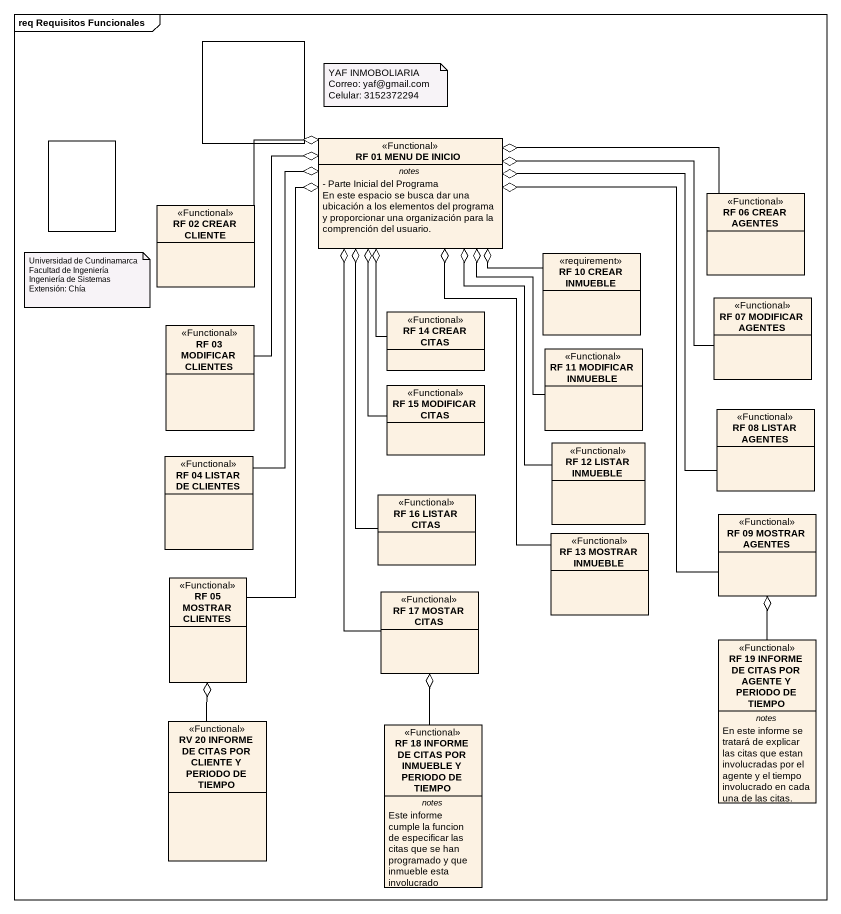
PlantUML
@startuml
mainframe req Requisitos Funcionales
allowmixing
hide circle
hide empty members
skinparam classAttributeIconSize 0
rectangle " " as rectangle1
rectangle " " as rectangle2
class "RF 01 MENU DE INICIO" as RF_01_MENU_DE_INICIO <<Functional>> {
  -- notes --
  - Parte Inicial del Programa
  En este espacio se busca dar una ubicación a los elementos del programa y proporcionar una organización para la comprención del usuario.
}
class "RF 02 CREAR CLIENTE" as RF_02_CREAR_CLIENTE <<Functional>>
class "RF 06 CREAR AGENTES" as RF_06_CREAR_AGENTES <<Functional>>
class "RF 10 CREAR INMUEBLE" as RF_10_CREAR_INMUEBLE <<requirement>>
class "RF 07 MODIFICAR AGENTES" as RF_07_MODIFICAR_AGENTES <<Functional>>
class "RF 03 MODIFICAR CLIENTES" as RF_03_MODIFICAR_CLIENTES <<Functional>>
class "RF 14 CREAR CITAS" as RF_14_CREAR_CITAS <<Functional>>
class "RF 11 MODIFICAR INMUEBLE" as RF_11_MODIFICAR_INMUEBLE <<Functional>>
class "RF 15 MODIFICAR CITAS" as RF_15_MODIFICAR_CITAS <<Functional>>
class "RF 08 LISTAR AGENTES" as RF_08_LISTAR_AGENTES <<Functional>>
class "RF 04 LISTAR DE CLIENTES" as RF_04_LISTAR_DE_CLIENTES <<Functional>>
class "RF 12 LISTAR INMUEBLE" as RF_12_LISTAR_INMUEBLE <<Functional>>
class "RF 16 LISTAR CITAS" as RF_16_LISTAR_CITAS <<Functional>>
class "RF 13 MOSTRAR INMUEBLE" as RF_13_MOSTRAR_INMUEBLE <<Functional>>
class "RF 09 MOSTRAR AGENTES" as RF_09_MOSTRAR_AGENTES <<Functional>>
class "RF 05 MOSTRAR CLIENTES" as RF_05_MOSTRAR_CLIENTES <<Functional>>
class "RF 17 MOSTAR CITAS" as RF_17_MOSTAR_CITAS <<Functional>>
class "RF 19 INFORME DE CITAS POR AGENTE Y PERIODO DE TIEMPO" as RF_19_INFORME_DE_CITAS_POR <<Functional>> {
  -- notes --
  En este informe se tratará de explicar las citas que estan involucradas por el agente y el tiempo involucrado en cada una de las citas.
}
class "RV 20 INFORME DE CITAS POR CLIENTE Y PERIODO DE TIEMPO" as RV_20_INFORME_DE_CITAS_POR <<Functional>>
class "RF 18 INFORME DE CITAS POR INMUEBLE Y PERIODO DE TIEMPO" as RF_18_INFORME_DE_CITAS_POR <<Functional>> {
  -- notes --
  Este informe cumple la funcion de especificar las citas que se han programado y que inmueble esta involucrado
}
RF_02_CREAR_CLIENTE -right-o RF_01_MENU_DE_INICIO
RF_06_CREAR_AGENTES -left-o RF_01_MENU_DE_INICIO
RF_10_CREAR_INMUEBLE -left-o RF_01_MENU_DE_INICIO
RF_07_MODIFICAR_AGENTES -left-o RF_01_MENU_DE_INICIO
RF_03_MODIFICAR_CLIENTES -up-o RF_01_MENU_DE_INICIO
RF_14_CREAR_CITAS -up-o RF_01_MENU_DE_INICIO
RF_11_MODIFICAR_INMUEBLE -up-o RF_01_MENU_DE_INICIO
RF_15_MODIFICAR_CITAS -up-o RF_01_MENU_DE_INICIO
RF_08_LISTAR_AGENTES -up-o RF_01_MENU_DE_INICIO
RF_04_LISTAR_DE_CLIENTES -up-o RF_01_MENU_DE_INICIO
RF_12_LISTAR_INMUEBLE -up-o RF_01_MENU_DE_INICIO
RF_16_LISTAR_CITAS -up-o RF_01_MENU_DE_INICIO
RF_13_MOSTRAR_INMUEBLE -up-o RF_01_MENU_DE_INICIO
RF_09_MOSTRAR_AGENTES -up-o RF_01_MENU_DE_INICIO
RF_05_MOSTRAR_CLIENTES -up-o RF_01_MENU_DE_INICIO
RF_17_MOSTAR_CITAS -up-o RF_01_MENU_DE_INICIO
RF_19_INFORME_DE_CITAS_POR -up-o RF_09_MOSTRAR_AGENTES
RV_20_INFORME_DE_CITAS_POR -up-o RF_05_MOSTRAR_CLIENTES
RF_18_INFORME_DE_CITAS_POR -up-o RF_17_MOSTAR_CITAS
note as N1
  YAF INMOBOLIARIA
  Correo: yaf@gmail.com
  Celular: 3152372294
end note
note as N2
  Universidad de Cundinamarca
  Facultad de Ingeniería
  Ingeniería de Sistemas
  Extensión: Chía
end note
@enduml
